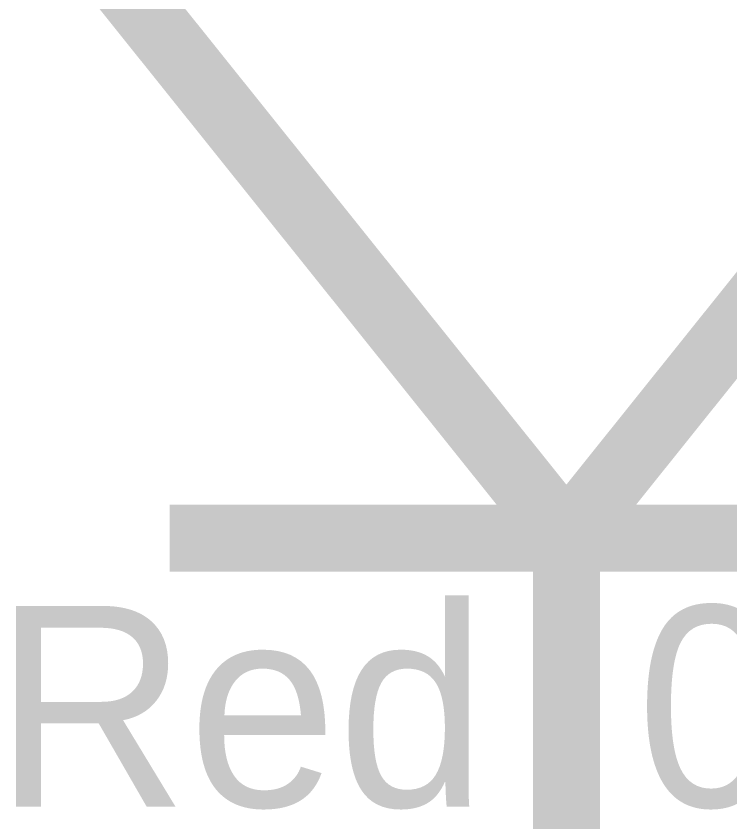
# Model space of a CAD drawing. Header units: inches. Extents: x 0 to 22.3, y 0 to 15.7.
# Drawn here: x 12.3032 to 12.4289, y 13.3494 to 13.4913 of the extents above; entities that cross this region are included whole.
import ezdxf

# ---------------------------------------------------------------- set-up
doc = ezdxf.new("R2010")
doc.units = ezdxf.units.IN
doc.header["$MEASUREMENT"] = 0
doc.layers.add('Sheet', color=255, linetype='Continuous')

msp = doc.modelspace()

# ---------------------------------------------------------------- linework, layer by layer
at = {"layer": 'Sheet'}
for points in [[(12.32008, 13.49926, 0.0118, 0.0118, 0), (12.4801, 13.49926, 0.0118, 0.0118, 0), (12.40009, 13.39937, 0.0118, 0.0118, 0), (12.32008, 13.49926, 0.0118, 0.0118, 0)], [(12.32008, 13.49926, 0.0039, 0.0039, 0), (12.4801, 13.49926, 0.0039, 0.0039, 0), (12.40009, 13.39937, 0.0039, 0.0039, 0), (12.32008, 13.49926, 0.0039, 0.0039, 0)]]:
    msp.add_lwpolyline(points, format="xyseb", close=True, dxfattribs=at)
for points in [[(12.33025, 13.39937, 0.0118, 0.0118, 0), (12.47037, 13.39937, 0.0118, 0.0118, 0)], [(12.40009, 13.39937, 0.0118, 0.0118, 0), (12.40009, 13.29947, 0.0118, 0.0118, 0)], [(12.40009, 13.3892, 0.0118, 0.0118, 0), (12.40009, 13.39937, 0.0118, 0.0118, 0)]]:
    msp.add_lwpolyline(points, format="xyseb", dxfattribs=at)

# ---------------------------------------------------------------- texts
for s, p in [('Red', (12.2993, 13.35207)), ('0805', (12.41246, 13.35207))]:
    msp.add_text(s, height=0.03536, dxfattribs=at).set_placement(p)

doc.saveas('drawing.dxf')
